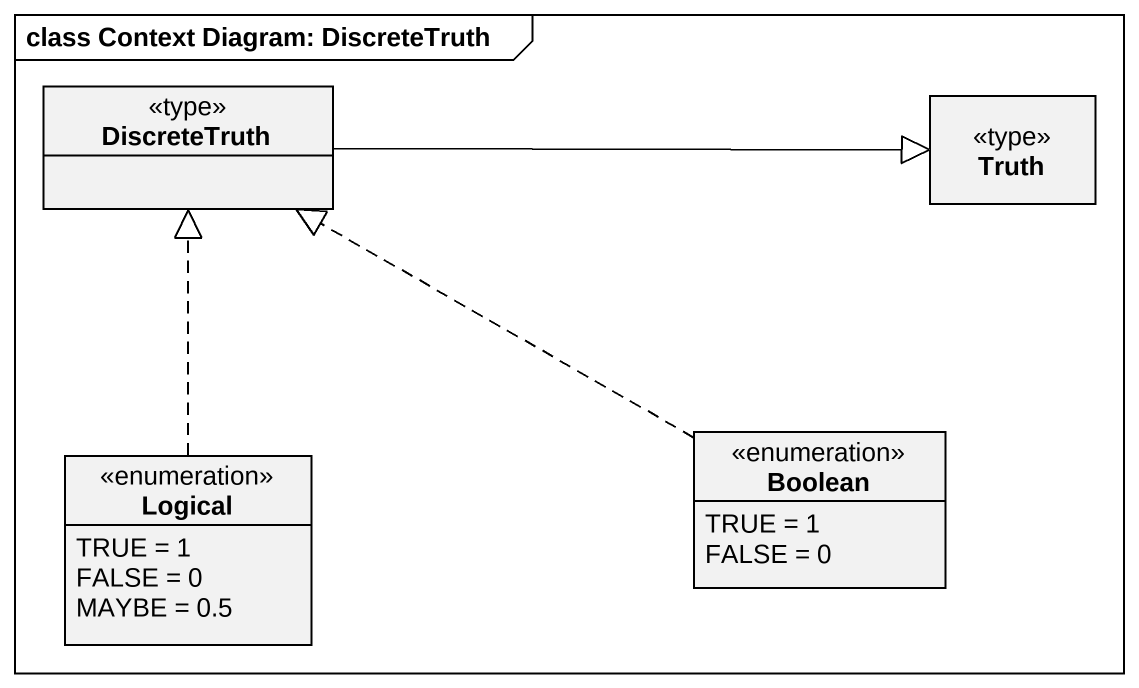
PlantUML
@startuml
mainframe class Context Diagram: DiscreteTruth
hide circle
hide empty members
class DiscreteTruth <<type>>
class Truth <<type>>
enum Boolean {
  TRUE = 1
  FALSE = 0
}
enum Logical {
  TRUE = 1
  FALSE = 0
  MAYBE = 0.5
}
DiscreteTruth -right-|> Truth
Boolean .left.|> DiscreteTruth
Logical .up.|> DiscreteTruth
@enduml
